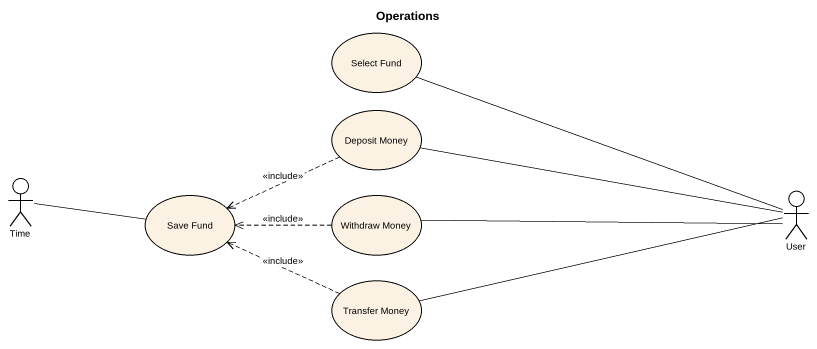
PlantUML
@startuml
title Operations
usecase "Select Fund" as Select_Fund
usecase "Deposit Money" as Deposit_Money
actor Time
usecase "Save Fund" as Save_Fund
usecase "Withdraw Money" as Withdraw_Money
actor User
usecase "Transfer Money" as Transfer_Money
Select_Fund -right- User
Deposit_Money .left.> Save_Fund : <<include>>
Time -right- Save_Fund
Withdraw_Money .left.> Save_Fund : <<include>>
User -left- Deposit_Money
User -left- Withdraw_Money
User -left- Transfer_Money
Transfer_Money .left.> Save_Fund : <<include>>
@enduml
